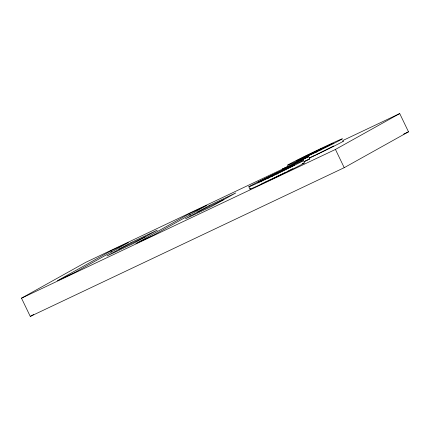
<?xml version="1.0" encoding="UTF-8"?>
<svg xmlns="http://www.w3.org/2000/svg" width="430" height="430" viewBox="0 0 430 430"><rect width="100%" height="100%" fill="white"/><g stroke="black" fill="none" stroke-linecap="round" stroke-linejoin="round"><path stroke-width="0.64" d="M342.748 140.567L399.723 113.574L408.5 131.816L344.226 167.678L30.277 316.426L21.5 298.183L85.774 262.322L288.202 166.41M110.94 250.846L57.378 280.736L74.82 272.469L128.382 242.584L110.94 250.846L111.488 251.985M189.426 213.662L135.864 243.547L153.306 235.285L206.868 205.395L189.426 213.662L190.248 215.371M30.277 316.426L33.787 314.47M21.5 298.183L335.448 149.441L399.723 113.574M333.583 145.98L324.688 150.511M289.739 170.248L292.776 168.705M303.817 161.89L309.81 158.88L308.713 156.601L288.938 166.534L282.548 168.995L283.101 170.135M306.499 155.692L296.813 160.718L314.389 152.709L333.282 143.206L306.499 155.692L307.047 156.832M267.67 177.364L257.984 182.39L275.555 174.381L294.448 164.878L267.67 177.364L268.218 178.504M286.966 171.629L289.186 170.527M320.226 152.698L324.134 150.785M285.859 172.183L271.959 178.901M316.668 154.418L319.635 152.989M311.374 156.95L315.486 154.994M282.548 168.995L307.778 156.477L301.081 160.213L308.713 156.601M119.04 249.266L145.206 236.865M197.531 212.076L223.691 199.681M303.94 161.658L309.81 158.88M403.652 134.112L408.5 131.816M309.165 157.998L310.788 157.229M268.169 180.681L271.416 179.154M264.477 182.39L267.627 180.939M261.746 183.621L263.402 182.879M335.448 149.441L344.226 167.678M320.404 148.974L320.952 150.113M315.706 151.215L316.254 152.354M310.965 153.505L311.513 154.644M276.877 172.881L277.425 174.026M272.131 175.177L272.684 176.316M248.868 186.765L249.964 189.044M342.817 141.266A30.374 0.581 -25.7 0 1 309.251 158.186M303.988 162.938A30.374 0.581 -25.7 0 1 277.517 176.461A30.374 0.581 -25.7 0 1 250.55 188.652M302.129 163.701A30.374 0.581 -25.7 0 1 303.634 163.072M131.091 242.536L106.989 255.99L133.155 243.595L157.256 230.141L131.091 242.536M209.582 205.352L185.48 218.8L211.641 206.405L235.742 192.957L209.582 205.352M300.516 159.503A30.374 0.581 -25.7 0 0 342.398 138.831A30.374 0.581 -25.7 0 0 302.225 157.557A30.374 0.581 -25.7 0 0 300.516 159.503M261.682 181.17A30.374 0.581 -25.7 0 0 303.564 160.498A30.374 0.581 -25.7 0 0 263.397 179.229A30.374 0.581 -25.7 0 0 261.682 181.17"/></g></svg>
